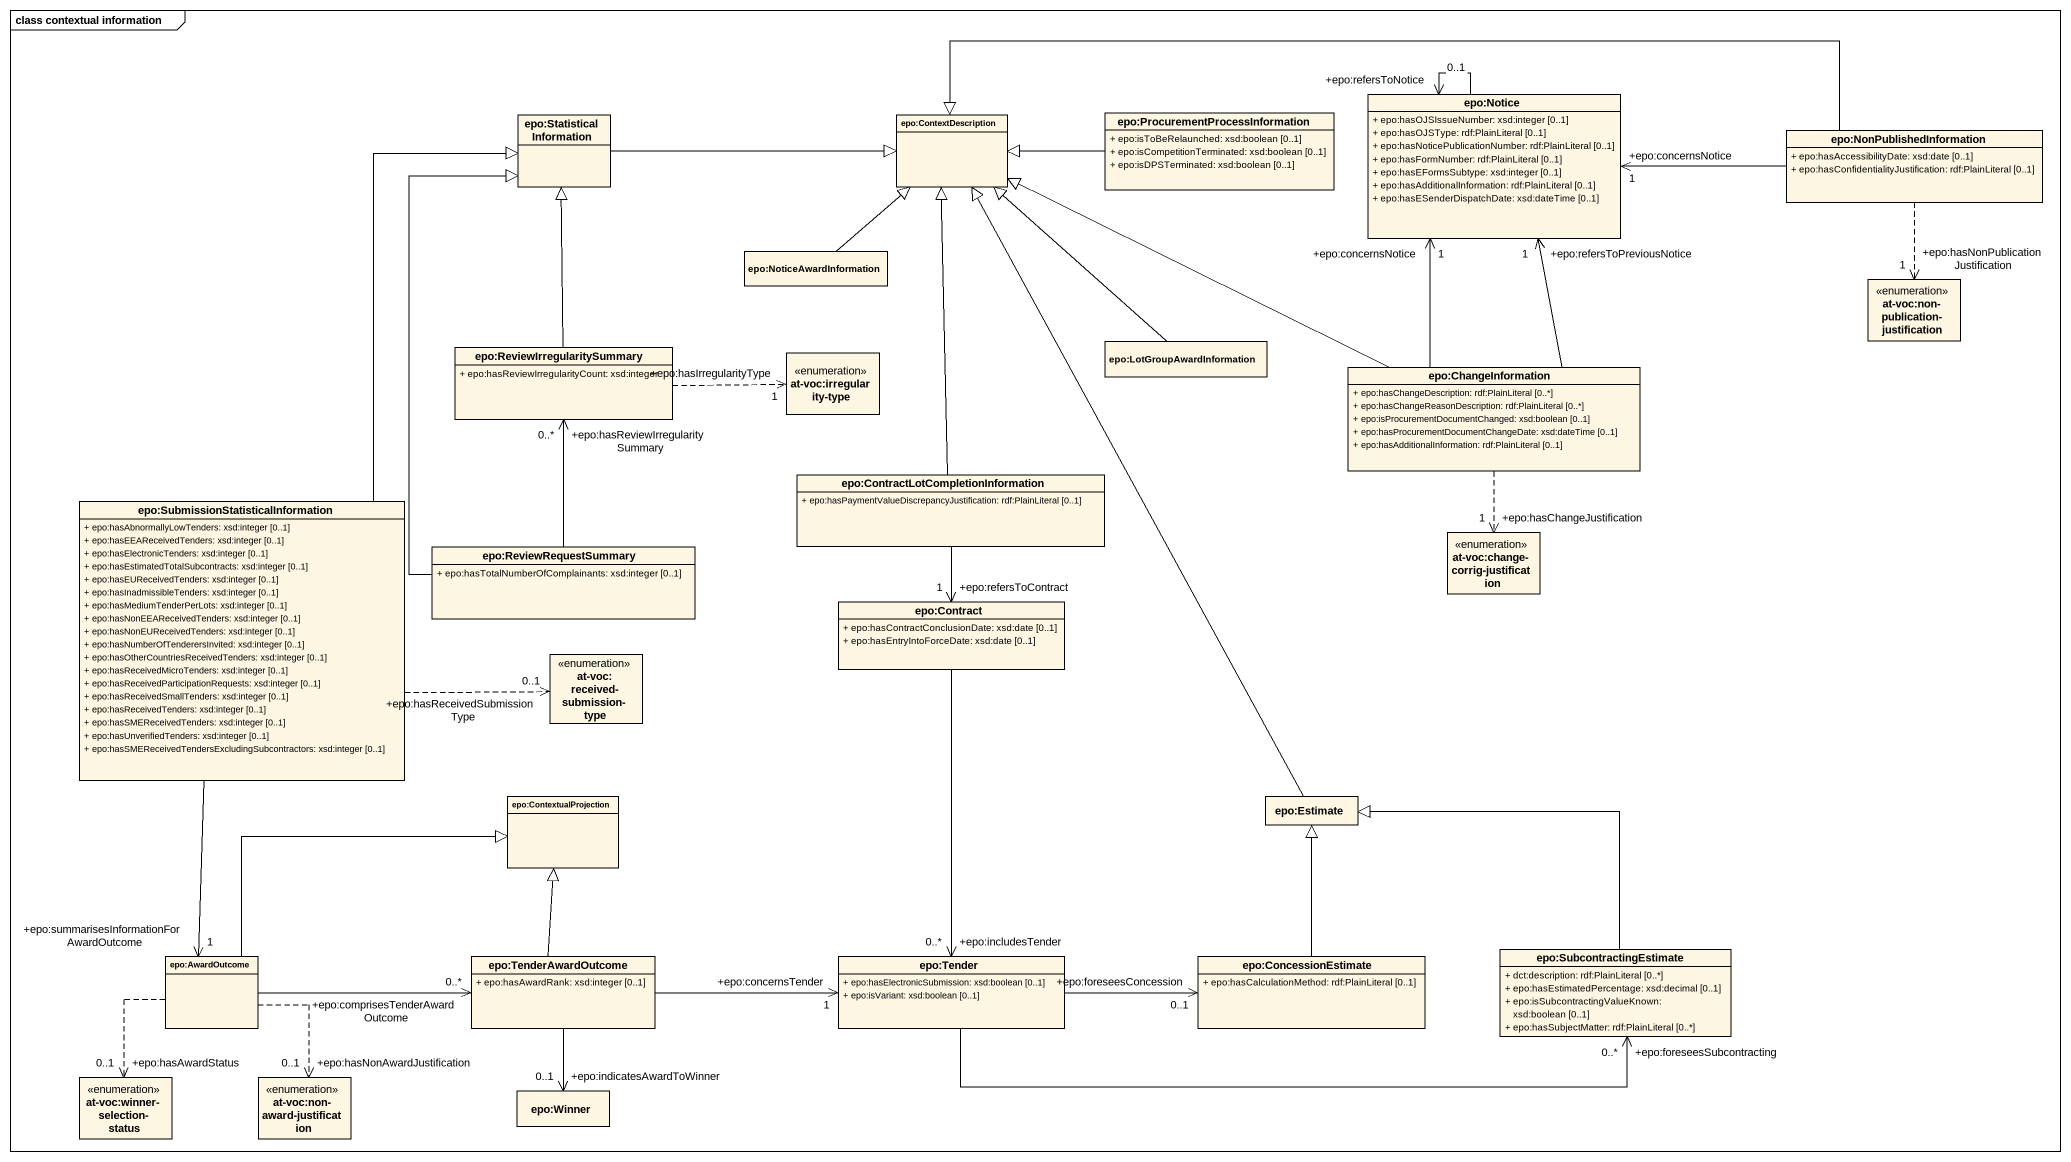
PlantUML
@startuml
mainframe class contextual information
hide circle
hide empty members
skinparam classAttributeIconSize 0
class "epo:StatisticalInformation" as epo_StatisticalInformation
class "epo:ContextDescription" as epo_ContextDescription
class "epo:ProcurementProcessInformation" as epo_ProcurementProcessInform {
  + epo:isToBeRelaunched: xsd:boolean [0..1]
  + epo:isCompetitionTerminated: xsd:boolean [0..1]
  + epo:isDPSTerminated: xsd:boolean [0..1]
}
class "epo:Notice" as epo_Notice {
  + epo:hasOJSIssueNumber: xsd:integer [0..1]
  + epo:hasOJSType: rdf:PlainLiteral [0..1]
  + epo:hasNoticePublicationNumber: rdf:PlainLiteral [0..1]
  + epo:hasFormNumber: rdf:PlainLiteral [0..1]
  + epo:hasEFormsSubtype: xsd:integer [0..1]
  + epo:hasAdditionalInformation: rdf:PlainLiteral [0..1]
  + epo:hasESenderDispatchDate: xsd:dateTime [0..1]
}
class "epo:NonPublishedInformation" as epo_NonPublishedInformation {
  + epo:hasAccessibilityDate: xsd:date [0..1]
  + epo:hasConfidentialityJustification: rdf:PlainLiteral [0..1]
}
class "epo:NoticeAwardInformation" as epo_NoticeAwardInformation
enum "at-voc:non-publication-justification" as at_voc_non_publication
class "epo:ReviewIrregularitySummary" as epo_ReviewIrregularitySummar {
  + epo:hasReviewIrregularityCount: xsd:integer
}
enum "at-voc:irregularity-type" as at_voc_irregularity_type
class "epo:LotGroupAwardInformation" as epo_LotGroupAwardInformation
class "epo:ChangeInformation" as epo_ChangeInformation {
  + epo:hasChangeDescription: rdf:PlainLiteral [0..*]
  + epo:hasChangeReasonDescription: rdf:PlainLiteral [0..*]
  + epo:isProcurementDocumentChanged: xsd:boolean [0..1]
  + epo:hasProcurementDocumentChangeDate: xsd:dateTime [0..1]
  + epo:hasAdditionalInformation: rdf:PlainLiteral [0..1]
}
class "epo:ContractLotCompletionInformation" as epo_ContractLotCompletionInf {
  + epo:hasPaymentValueDiscrepancyJustification: rdf:PlainLiteral [0..1]
}
class "epo:SubmissionStatisticalInformation" as epo_SubmissionStatisticalInf {
  + epo:hasAbnormallyLowTenders: xsd:integer [0..1]
  + epo:hasEEAReceivedTenders: xsd:integer [0..1]
  + epo:hasElectronicTenders: xsd:integer [0..1]
  + epo:hasEstimatedTotalSubcontracts: xsd:integer [0..1]
  + epo:hasEUReceivedTenders: xsd:integer [0..1]
  + epo:hasInadmissibleTenders: xsd:integer [0..1]
  + epo:hasMediumTenderPerLots: xsd:integer [0..1]
  + epo:hasNonEEAReceivedTenders: xsd:integer [0..1]
  + epo:hasNonEUReceivedTenders: xsd:integer [0..1]
  + epo:hasNumberOfTenderersInvited: xsd:integer [0..1]
  + epo:hasOtherCountriesReceivedTenders: xsd:integer [0..1]
  + epo:hasReceivedMicroTenders: xsd:integer [0..1]
  + epo:hasReceivedParticipationRequests: xsd:integer [0..1]
  + epo:hasReceivedSmallTenders: xsd:integer [0..1]
  + epo:hasReceivedTenders: xsd:integer [0..1]
  + epo:hasSMEReceivedTenders: xsd:integer [0..1]
  + epo:hasUnverifiedTenders: xsd:integer [0..1]
  + epo:hasSMEReceivedTendersExcludingSubcontractors: xsd:integer [0..1]
}
enum "at-voc:change-corrig-justification" as at_voc_change_corrig
class "epo:ReviewRequestSummary" as epo_ReviewRequestSummary {
  + epo:hasTotalNumberOfComplainants: xsd:integer [0..1]
}
class "epo:Contract" as epo_Contract {
  + epo:hasContractConclusionDate: xsd:date [0..1]
  + epo:hasEntryIntoForceDate: xsd:date [0..1]
}
enum "at-voc:received-submission-type" as at_voc_received_submission
class "epo:ContextualProjection" as epo_ContextualProjection
class "epo:Estimate" as epo_Estimate
class "epo:AwardOutcome" as epo_AwardOutcome
class "epo:TenderAwardOutcome" as epo_TenderAwardOutcome {
  + epo:hasAwardRank: xsd:integer [0..1]
}
class "epo:Tender" as epo_Tender {
  + epo:hasElectronicSubmission: xsd:boolean [0..1]
  + epo:isVariant: xsd:boolean [0..1]
}
class "epo:ConcessionEstimate" as epo_ConcessionEstimate {
  + epo:hasCalculationMethod: rdf:PlainLiteral [0..1]
}
class "epo:SubcontractingEstimate" as epo_SubcontractingEstimate {
  + dct:description: rdf:PlainLiteral [0..*]
  + epo:hasEstimatedPercentage: xsd:decimal [0..1]
  + epo:isSubcontractingValueKnown: xsd:boolean [0..1]
  + epo:hasSubjectMatter: rdf:PlainLiteral [0..*]
}
enum "at-voc:winner-selection-status" as at_voc_winner_selection
enum "at-voc:non-award-justification" as at_voc_non_award
class "epo:Winner" as epo_Winner
epo_StatisticalInformation -right-|> epo_ContextDescription
epo_ProcurementProcessInform -left-|> epo_ContextDescription
epo_Notice --> "+epo:refersToNotice\n0..1" epo_Notice
epo_NonPublishedInformation -left-|> epo_ContextDescription
epo_NonPublishedInformation -left-> "+epo:concernsNotice\n1" epo_Notice
epo_NonPublishedInformation ..> "+epo:hasNonPublicationJustification\n1" at_voc_non_publication
epo_NoticeAwardInformation -up-|> epo_ContextDescription
epo_ReviewIrregularitySummar -up-|> epo_StatisticalInformation
epo_ReviewIrregularitySummar .right.> "+epo:hasIrregularityType\n1" at_voc_irregularity_type
epo_LotGroupAwardInformation -up-|> epo_ContextDescription
epo_ChangeInformation -left-|> epo_ContextDescription
epo_ChangeInformation -up-> "+epo:refersToPreviousNotice\n1" epo_Notice
epo_ChangeInformation -up-> "+epo:concernsNotice\n1" epo_Notice
epo_ChangeInformation ..> "+epo:hasChangeJustification\n1" at_voc_change_corrig
epo_ContractLotCompletionInf -up-|> epo_ContextDescription
epo_ContractLotCompletionInf --> "+epo:refersToContract\n1" epo_Contract
epo_SubmissionStatisticalInf -up-|> epo_StatisticalInformation
epo_SubmissionStatisticalInf .right.> "+epo:hasReceivedSubmissionType\n0..1" at_voc_received_submission
epo_SubmissionStatisticalInf --> "+epo:summarisesInformationForAwardOutcome\n1" epo_AwardOutcome
epo_ReviewRequestSummary -up-|> epo_StatisticalInformation
epo_ReviewRequestSummary -up-> "+epo:hasReviewIrregularitySummary\n0..*" epo_ReviewIrregularitySummar
epo_Contract --> "+epo:includesTender\n0..*" epo_Tender
epo_Estimate -up-|> epo_ContextDescription
epo_AwardOutcome -right-|> epo_ContextualProjection
epo_AwardOutcome -right-> "+epo:comprisesTenderAwardOutcome\n0..*" epo_TenderAwardOutcome
epo_AwardOutcome ..> "+epo:hasAwardStatus\n0..1" at_voc_winner_selection
epo_AwardOutcome ..> "+epo:hasNonAwardJustification\n0..1" at_voc_non_award
epo_TenderAwardOutcome -up-|> epo_ContextualProjection
epo_TenderAwardOutcome -right-> "+epo:concernsTender\n1" epo_Tender
epo_TenderAwardOutcome --> "+epo:indicatesAwardToWinner\n0..1" epo_Winner
epo_Tender -right-> "+epo:foreseesConcession\n0..1" epo_ConcessionEstimate
epo_Tender -right-> "+epo:foreseesSubcontracting\n0..*" epo_SubcontractingEstimate
epo_ConcessionEstimate -up-|> epo_Estimate
epo_SubcontractingEstimate -up-|> epo_Estimate
@enduml
